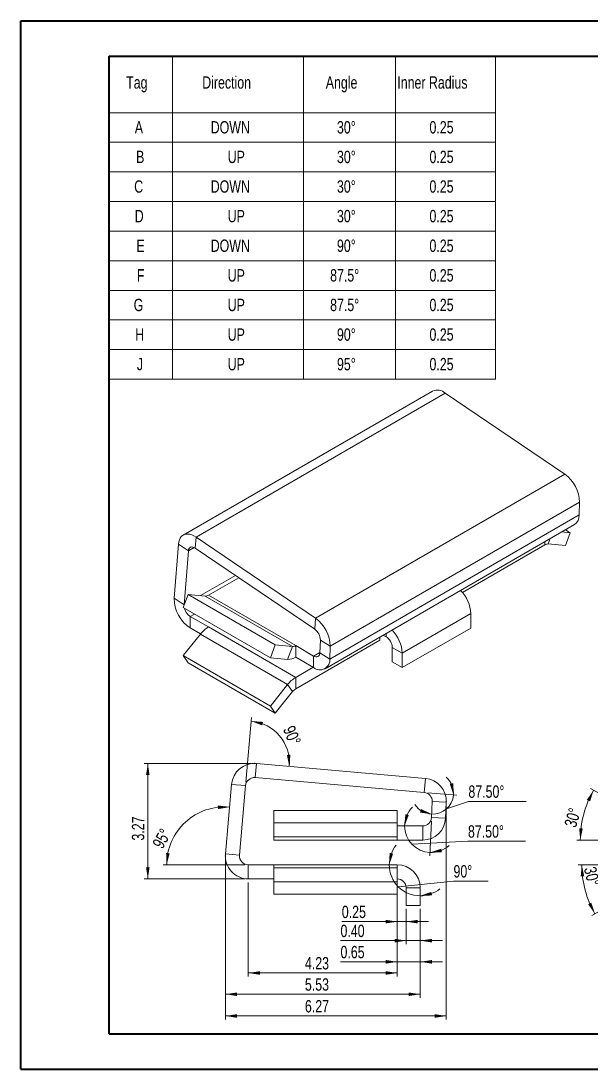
# Model space of a CAD drawing. Header units: millimetres. Extents: x 0 to 420, y 0 to 297.
# Drawn here: x 0.1 to 161.8, y 0.2 to 297.2 of the extents above; entities that cross this region are included whole.
import ezdxf

# ---------------------------------------------------------------- set-up
doc = ezdxf.new("R2010")
doc.units = ezdxf.units.MM
doc.header["$PDSIZE"] = -1
doc.styles.add('SLDTEXTSTYLE0', font='TXT', dxfattribs={"width": 0.75})
doc.dimstyles.new('SLDDIMSTYLE1', dxfattribs={"dimtxt": 3.5, "dimasz": 3.302, "dimexe": 0, "dimexo": 0.0625, "dimgap": 0.875, "dimtad": 1, "dimlfac": 0.1, "dimrnd": 1e-09, "dimzin": 12, "dimdsep": 46, "dimtxsty": 'SLDTEXTSTYLE0', "dimsah": 1, "dimcen": 0.09, "dimadec": 0, "dimazin": 3, "dimtfac": 1, "dimtofl": 0, "dimtmove": 0, "dimatfit": 3, "dimfxl": 1, "dimfrac": 2, "dimtolj": 1, "dimtzin": 12, "dimarcsym": 0})
doc.dimstyles.new('SLDDIMSTYLE2', dxfattribs={"dimtxt": 3.5, "dimasz": 3.302, "dimexe": 0, "dimexo": 0.0625, "dimgap": 0.875, "dimtad": 1, "dimlfac": 0.1, "dimrnd": 1e-09, "dimzin": 12, "dimdsep": 46, "dimtxsty": 'SLDTEXTSTYLE0', "dimsah": 1, "dimcen": 0.09, "dimadec": 0, "dimazin": 3, "dimtfac": 1, "dimtmove": 0, "dimatfit": 0, "dimfxl": 1, "dimfrac": 2, "dimtolj": 1, "dimtzin": 12, "dimarcsym": 0})
doc.dimstyles.new('SLDDIMSTYLE4', dxfattribs={"dimtxt": 3.5, "dimasz": 3.302, "dimexe": 0, "dimexo": 0.0625, "dimgap": 0.875, "dimtad": 1, "dimlfac": 0.1, "dimrnd": 1e-09, "dimzin": 4, "dimdsep": 46, "dimtxsty": 'SLDTEXTSTYLE0', "dimsah": 1, "dimcen": 0.09, "dimadec": 0, "dimazin": 1, "dimtfac": 1, "dimtmove": 0, "dimatfit": 0, "dimfxl": 1, "dimfrac": 2, "dimtolj": 1, "dimtzin": 12, "dimarcsym": 0})
doc.dimstyles.new('SLDDIMSTYLE5', dxfattribs={"dimtxt": 3.5, "dimasz": 3.302, "dimexe": 0, "dimexo": 0.0625, "dimgap": 0.875, "dimtad": 1, "dimdec": 4, "dimlfac": 0.1, "dimzin": 12, "dimdsep": 46, "dimtxsty": 'SLDTEXTSTYLE0', "dimsah": 1, "dimcen": 0.09, "dimazin": 3, "dimtfac": 1, "dimtofl": 0, "dimtmove": 0, "dimatfit": 3, "dimfxl": 1, "dimfrac": 2, "dimtolj": 1, "dimtzin": 12, "dimarcsym": 0})
doc.dimstyles.new('SLDDIMSTYLE6', dxfattribs={"dimtxt": 3.5, "dimasz": 3.302, "dimexe": 0, "dimexo": 0.0625, "dimgap": 0.875, "dimtad": 1, "dimdec": 4, "dimlfac": 0.1, "dimzin": 12, "dimdsep": 46, "dimtxsty": 'SLDTEXTSTYLE0', "dimsah": 1, "dimcen": 0.09, "dimazin": 3, "dimtfac": 1, "dimtofl": 0, "dimtmove": 0, "dimatfit": 3, "dimfxl": 1, "dimfrac": 2, "dimtolj": 1, "dimtzin": 12, "dimarcsym": 0})
doc.dimstyles.new('SLDDIMSTYLE7', dxfattribs={"dimtxt": 3.5, "dimasz": 3.302, "dimexe": 0, "dimexo": 0.0625, "dimgap": 0.875, "dimtad": 1, "dimdec": 4, "dimlfac": 0.1, "dimzin": 4, "dimdsep": 46, "dimtxsty": 'SLDTEXTSTYLE0', "dimsah": 1, "dimcen": 0.09, "dimazin": 1, "dimtfac": 1, "dimtofl": 0, "dimtmove": 0, "dimatfit": 3, "dimfxl": 1, "dimfrac": 2, "dimtolj": 1, "dimtzin": 12, "dimarcsym": 0})
doc.dimstyles.new('SLDDIMSTYLE8', dxfattribs={"dimtxt": 3.5, "dimasz": 3.302, "dimexe": 0, "dimexo": 0.0625, "dimgap": 0.875, "dimtad": 1, "dimdec": 4, "dimlfac": 0.1, "dimzin": 4, "dimdsep": 46, "dimtxsty": 'SLDTEXTSTYLE0', "dimsah": 1, "dimcen": 0.09, "dimazin": 1, "dimtfac": 1, "dimtofl": 0, "dimtmove": 0, "dimatfit": 3, "dimfxl": 1, "dimfrac": 2, "dimtolj": 1, "dimtzin": 12, "dimarcsym": 0})

# ---------------------------------------------------------------- blocks, each defined once
blk = doc.blocks.new('SW_TABLEANNOTATION_0')
at = {"color": 0, "linetype": 'Continuous', "lineweight": 0}
for p, q in [((0, 0), (0, -91.65)), ((109.58, 0), (0, 0)), ((18.03, 0), (18.03, -16.13)), ((55.1, 0), (55.1, -16.13)), ((81.22, 0), (81.22, -16.13)), ((109.58, -91.65), (109.58, 0)), ((0, -16.13), (109.58, -16.13)), ((18.03, -16.13), (18.03, -91.65)), ((55.1, -16.13), (55.1, -91.65)), ((81.22, -16.13), (81.22, -91.65)), ((0, -24.52), (109.58, -24.52)), ((0, -32.91), (109.58, -32.91)), ((0, -41.3), (109.58, -41.3)), ((0, -49.69), (109.58, -49.69)), ((0, -58.09), (109.58, -58.09)), ((0, -66.48), (109.58, -66.48)), ((0, -74.87), (109.58, -74.87)), ((0, -83.26), (109.58, -83.26)), ((0, -91.65), (109.58, -91.65))]:
    blk.add_line(p, q, dxfattribs=at)
at = {"color": 0, "linetype": 'Continuous', "lineweight": 0, "char_height": 3.5, "attachment_point": 1, "style": 'SLDTEXTSTYLE0'}
for s, insert in [('Tag', (4.85, -5.82)), ('Direction', (26.42, -5.82)), ('Angle', (61.46, -5.82)), ('Inner Radius', (81.76, -5.82)), ('A', (7.29, -18.52)), ('DOWN', (28.83, -18.52)), ('30°', (64.64, -18.52)), ('0.25', (90.88, -18.52)), ('B', (7.67, -26.91)), ('UP', (33.65, -26.91)), ('30°', (64.64, -26.91)), ('0.25', (90.88, -26.91)), ('C', (7.12, -35.3)), ('DOWN', (28.83, -35.3)), ('30°', (64.64, -35.3)), ('0.25', (90.88, -35.3)), ('D', (7.28, -43.69)), ('UP', (33.65, -43.69)), ('30°', (64.64, -43.69)), ('0.25', (90.88, -43.69)), ('E', (7.76, -52.08)), ('DOWN', (28.83, -52.08)), ('90°', (64.64, -52.08)), ('0.25', (90.88, -52.08)), ('F', (7.88, -60.47)), ('UP', (33.65, -60.47)), ('87.5°', (62.7, -60.47)), ('0.25', (90.88, -60.47)), ('G', (6.98, -68.86)), ('UP', (33.65, -68.86)), ('87.5°', (62.7, -68.86)), ('0.25', (90.88, -68.86)), ('90°', (64.64, -77.25)), ('0.25', (90.88, -77.25)), ('H', (7.42, -77.25)), ('UP', (33.65, -77.25)), ('J', (7.89, -85.64)), ('UP', (33.65, -85.64)), ('95°', (64.64, -85.64)), ('0.25', (90.88, -85.64))]:
    blk.add_mtext(s, dxfattribs=dict(at, insert=insert))
blk = doc.blocks.new('_D_15')
at = {"color": 7, "linetype": 'Continuous', "lineweight": 0}
for p, q in [((65.29, 86.8), (35.07, 86.8)), ((36.07, 86.8), (36.07, 54.1)), ((63.57, 54.1), (35.07, 54.1))]:
    blk.add_line(p, q, dxfattribs=at)
for points in [[(36.07, 86.8), (35.56, 83.5), (36.57, 83.5)], [(36.07, 54.1), (36.57, 57.4), (35.56, 57.4)]]:
    blk.add_solid(points, dxfattribs=at)
at = {"color": 7, "linetype": 'Continuous', "lineweight": 0, "insert": (31.55, 64.96, 1), "char_height": 3.5, "attachment_point": 1, "rotation": 90, "style": 'SLDTEXTSTYLE0'}
blk.add_mtext('3.27', dxfattribs=at)
blk = doc.blocks.new('_D_16')
at = {"color": 7, "linetype": 'Continuous', "lineweight": 0}
for p, q in [((58.07, 59.6), (58.07, 20.41)), ((113.34, 45.6), (113.34, 20.41)), ((58.07, 21.41), (113.34, 21.41))]:
    blk.add_line(p, q, dxfattribs=at)
for points in [[(58.07, 21.41), (61.37, 20.9), (61.37, 21.91)], [(113.34, 21.41), (110.04, 21.91), (110.04, 20.9)]]:
    blk.add_solid(points, dxfattribs=at)
at = {"color": 7, "linetype": 'Continuous', "lineweight": 0, "insert": (80.63, 25.92, 1), "char_height": 3.5, "attachment_point": 1, "style": 'SLDTEXTSTYLE0'}
blk.add_mtext('5.53', dxfattribs=at)
blk = doc.blocks.new('_D_17')
at = {"color": 7, "linetype": 'Continuous', "lineweight": 0}
for p, q in [((120.74, 75.1), (120.74, 14.25)), ((58.07, 59.6), (58.07, 14.25)), ((120.74, 15.25), (58.07, 15.25))]:
    blk.add_line(p, q, dxfattribs=at)
for points in [[(58.07, 15.25), (61.37, 14.74), (61.37, 15.76)], [(120.74, 15.25), (117.43, 15.76), (117.43, 14.74)]]:
    blk.add_solid(points, dxfattribs=at)
at = {"color": 7, "linetype": 'Continuous', "lineweight": 0, "insert": (80.63, 19.76, 1), "char_height": 3.5, "attachment_point": 1, "style": 'SLDTEXTSTYLE0'}
blk.add_mtext('6.27', dxfattribs=at)
blk = doc.blocks.new('_D_18')
at = {"color": 7, "linetype": 'Continuous', "lineweight": 0}
for p, q in [((109.34, 45.6), (109.34, 35.6)), ((113.34, 45.6), (113.34, 35.6)), ((109.34, 36.6), (90.72, 36.6)), ((109.34, 36.6), (113.34, 36.6)), ((113.34, 36.6), (119.69, 36.6))]:
    blk.add_line(p, q, dxfattribs=at)
for points in [[(109.34, 36.6), (106.04, 37.11), (106.04, 36.09)], [(113.34, 36.6), (116.64, 36.09), (116.64, 37.11)]]:
    blk.add_solid(points, dxfattribs=at)
at = {"color": 7, "linetype": 'Continuous', "lineweight": 0, "insert": (90.72, 41.11, -49), "char_height": 3.5, "attachment_point": 1, "style": 'SLDTEXTSTYLE0'}
blk.add_mtext('0.40', dxfattribs=at)
blk = doc.blocks.new('_D_19')
at = {"color": 7, "linetype": 'Continuous', "lineweight": 0}
for p, q in [((106.84, 52.24), (106.84, 29.6)), ((113.34, 45.6), (113.34, 29.6)), ((106.84, 30.6), (90.72, 30.6)), ((113.34, 30.6), (106.84, 30.6)), ((113.34, 30.6), (119.69, 30.6))]:
    blk.add_line(p, q, dxfattribs=at)
for points in [[(106.84, 30.6), (103.54, 31.11), (103.54, 30.09)], [(113.34, 30.6), (116.64, 30.09), (116.64, 31.11)]]:
    blk.add_solid(points, dxfattribs=at)
at = {"color": 7, "linetype": 'Continuous', "lineweight": 0, "insert": (90.72, 35.11, -49), "char_height": 3.5, "attachment_point": 1, "style": 'SLDTEXTSTYLE0'}
blk.add_mtext('0.65', dxfattribs=at)
blk = doc.blocks.new('_D_20')
at = {"color": 7, "linetype": 'Continuous', "lineweight": 0}
blk.add_line((63.57, 58.1), (40.42, 58.1), dxfattribs=at)
blk.add_arc((57.82, 58.1), 16.4, 85, 180, dxfattribs=at)
for points in [[(59.25, 74.44), (55.94, 74.91), (55.96, 73.89)], [(41.42, 58.1), (42.26, 61.34), (41.25, 61.44)]]:
    blk.add_solid(points, dxfattribs=at)
at = {"color": 7, "linetype": 'Continuous', "lineweight": 0, "insert": (37.18, 64.08, -49), "char_height": 3.5, "attachment_point": 1, "rotation": 60.5462, "style": 'SLDTEXTSTYLE0'}
blk.add_mtext('95°', dxfattribs=at)
blk = doc.blocks.new('_D_21')
at = {"color": 7, "linetype": 'Continuous', "lineweight": 0}
blk.add_line((63.89, 81.51), (65.49, 99.81), dxfattribs=at)
blk.add_arc((64.37, 86.99), 11.86, 355, 85, dxfattribs=at)
for points in [[(65.4, 98.81), (68.51, 97.59), (68.73, 98.58)], [(76.18, 85.96), (76.53, 89.28), (75.52, 89.23)]]:
    blk.add_solid(points, dxfattribs=at)
at = {"color": 7, "linetype": 'Continuous', "lineweight": 0, "insert": (77.56, 97.88, -49), "char_height": 3.5, "attachment_point": 1, "rotation": 292.7409, "style": 'SLDTEXTSTYLE0'}
blk.add_mtext('90°', dxfattribs=at)
blk = doc.blocks.new('_D_22')
at = {"color": 7, "linetype": 'Continuous', "lineweight": 0}
for p, q in [((107.13, 51.89), (122.77, 53.48)), ((122.77, 53.48), (132.65, 53.48))]:
    blk.add_line(p, q, dxfattribs=at)
for start, end in [(140.7671, 180), (180, 270), (270, 309.2329)]:
    blk.add_arc((113.34, 58.1), 8.79, start, end, dxfattribs=at)
for points in [[(104.55, 58.1), (105.64, 61.26), (104.64, 61.44)], [(113.34, 49.32), (116.68, 49.41), (116.5, 50.41)]]:
    blk.add_solid(points, dxfattribs=at)
at = {"color": 7, "linetype": 'Continuous', "lineweight": 0, "insert": (122.77, 57.99, -49), "char_height": 3.5, "attachment_point": 1, "style": 'SLDTEXTSTYLE0'}
blk.add_mtext('90°', dxfattribs=at)
blk = doc.blocks.new('_D_23')
at = {"color": 7, "linetype": 'Continuous', "lineweight": 0}
for p, q in [((116.49, 70.49), (116.06, 60.6)), ((111, 63.91), (126.88, 64.78)), ((126.88, 64.78), (143.22, 64.78))]:
    blk.add_line(p, q, dxfattribs=at)
for start, end in [(134.9801, 180), (180, 267.5), (267.5, 312.5199)]:
    blk.add_arc((116.43, 69.1), 7.52, start, end, dxfattribs=at)
for points in [[(108.92, 69.1), (110.09, 72.23), (109.1, 72.44)], [(116.11, 61.59), (119.45, 61.63), (119.28, 62.63)]]:
    blk.add_solid(points, dxfattribs=at)
at = {"color": 7, "linetype": 'Continuous', "lineweight": 0, "insert": (126.88, 69.29, -49), "char_height": 3.5, "attachment_point": 1, "style": 'SLDTEXTSTYLE0'}
blk.add_mtext('87.50°', dxfattribs=at)
blk = doc.blocks.new('_D_24')
at = {"color": 7, "linetype": 'Continuous', "lineweight": 0}
for p, q in [((115.45, 78.51), (123.76, 77.78)), ((120.76, 73.91), (127, 76.07)), ((127, 76.07), (143.35, 76.07))]:
    blk.add_line(p, q, dxfattribs=at)
for start, end in [(355, 49.6728), (267.5, 355), (212.8272, 267.5)]:
    blk.add_arc((116.84, 78.39), 5.95, start, end, dxfattribs=at)
for points in [[(122.76, 77.87), (122.72, 81.21), (121.72, 81.04)], [(116.58, 72.44), (113.57, 73.9), (113.27, 72.92)]]:
    blk.add_solid(points, dxfattribs=at)
at = {"color": 7, "linetype": 'Continuous', "lineweight": 0, "insert": (127, 80.58, -49), "char_height": 3.5, "attachment_point": 1, "style": 'SLDTEXTSTYLE0'}
blk.add_mtext('87.50°', dxfattribs=at)
blk = doc.blocks.new('_D_25')
at = {"color": 7, "linetype": 'Continuous', "lineweight": 0}
for p, q in [((64.57, 53.1), (64.57, 26.43)), ((106.84, 48.77), (106.84, 26.43)), ((106.84, 27.43), (64.57, 27.43))]:
    blk.add_line(p, q, dxfattribs=at)
for points in [[(64.57, 27.43), (67.87, 26.93), (67.87, 27.94)], [(106.84, 27.43), (103.54, 27.94), (103.54, 26.93)]]:
    blk.add_solid(points, dxfattribs=at)
at = {"color": 7, "linetype": 'Continuous', "lineweight": 0, "insert": (80.63, 31.95, -49), "char_height": 3.5, "attachment_point": 1, "style": 'SLDTEXTSTYLE0'}
blk.add_mtext('4.23', dxfattribs=at)
blk = doc.blocks.new('_D_26')
at = {"color": 7, "linetype": 'Continuous', "lineweight": 0}
for p, q in [((106.84, 48.77), (106.84, 40.98)), ((109.34, 45.6), (109.34, 40.98)), ((106.84, 41.98), (91.1, 41.98)), ((109.34, 41.98), (106.84, 41.98)), ((109.34, 41.98), (115.69, 41.98))]:
    blk.add_line(p, q, dxfattribs=at)
for points in [[(106.84, 41.98), (103.54, 42.49), (103.54, 41.48)], [(109.34, 41.98), (112.64, 41.48), (112.64, 42.49)]]:
    blk.add_solid(points, dxfattribs=at)
at = {"color": 7, "linetype": 'Continuous', "lineweight": 0, "insert": (91.1, 46.5, -49), "char_height": 3.5, "attachment_point": 1, "style": 'SLDTEXTSTYLE0'}
blk.add_mtext('0.25', dxfattribs=at)
blk = doc.blocks.new('_D_34')
at = {"color": 7, "linetype": 'Continuous', "lineweight": 0}
for p, q in [((177.69, 70.47), (161.66, 79.73)), ((187.73, 65.1), (157.74, 65.1))]:
    blk.add_line(p, q, dxfattribs=at)
blk.add_arc((186.99, 65.1), 28.25, 150, 180, dxfattribs=at)
for points in [[(162.52, 79.23), (160.59, 76.5), (161.5, 76.05)], [(158.74, 65.1), (159.44, 68.37), (158.42, 68.43)]]:
    blk.add_solid(points, dxfattribs=at)
at = {"color": 7, "linetype": 'Continuous', "lineweight": 0, "insert": (154.13, 69.39, -202.28), "char_height": 3.5, "attachment_point": 1, "rotation": 73.9893, "style": 'SLDTEXTSTYLE0'}
blk.add_mtext('30°', dxfattribs=at)
blk = doc.blocks.new('_D_35')
at = {"color": 7, "linetype": 'Continuous', "lineweight": 0}
for p, q in [((187.73, 58.1), (158.16, 58.1)), ((177.69, 52.74), (162.02, 43.69))]:
    blk.add_line(p, q, dxfattribs=at)
blk.add_arc((186.99, 58.1), 27.83, 180, 210, dxfattribs=at)
for points in [[(159.16, 58.1), (158.85, 54.78), (159.86, 54.84)], [(162.89, 44.19), (161.86, 47.37), (160.96, 46.91)]]:
    blk.add_solid(points, dxfattribs=at)
at = {"color": 7, "linetype": 'Continuous', "lineweight": 0, "insert": (163.16, 57.83, -202.28), "char_height": 3.5, "attachment_point": 1, "rotation": 282.6336, "style": 'SLDTEXTSTYLE0'}
blk.add_mtext('30°', dxfattribs=at)

msp = doc.modelspace()

# ---------------------------------------------------------------- linework, layer by layer
at = {"color": 7, "linetype": 'Continuous', "lineweight": 40}
for p, q in [((0.07884, 0.21478), (0.07884, 297.21478)), ((0.07884, 297.21478), (420.07884, 297.21478)), ((25.07884, 10.21478), (25.07884, 287.21478)), ((25.07884, 287.21478), (410.07884, 287.21478)), ((25.07884, 10.21478), (410.07884, 10.21478)), ((0.07884, 0.21478), (420.07884, 0.21478))]:
    msp.add_line(p, q, dxfattribs=at)
at = {"color": 7, "linetype": 'Continuous', "lineweight": 15}
for p, q in [((116.79915, 192.3334), (46.08847, 151.513)), ((49.73879, 150.93974), (120.44947, 191.76015)), ((154.35276, 168.76299), (120.44947, 191.76015)), ((83.64208, 127.94259), (154.35276, 168.76299)), ((87.83332, 120.00421), (158.544, 160.82461)), ((158.40502, 157.22901), (158.544, 160.82461)), ((86.35225, 113.6616), (157.06293, 154.482)), ((87.69434, 116.4086), (158.40502, 157.22901)), ((155.9122, 152.20575), (153.49441, 152.42194)), ((154.49798, 148.56076), (155.9122, 152.20575)), ((155.9122, 152.20575), (154.51606, 153.01173)), ((44.7595, 148.98949), (43.541, 133.60993)), ((47.57717, 147.07822), (44.7595, 148.98949)), ((49.73879, 150.93974), (49.49228, 147.82832)), ((83.64208, 127.94259), (49.73879, 150.93974)), ((148.72101, 148.76151), (125.33224, 135.25946)), ((148.72101, 149.66631), (148.72101, 148.76151)), ((149.60489, 148.99828), (150.19401, 150.51666)), ((154.49798, 148.56076), (149.60489, 148.99828)), ((47.57717, 147.07822), (46.36627, 131.79469)), ((47.57717, 147.07822), (49.18442, 148.00607)), ((83.39557, 124.83116), (49.49228, 147.82832)), ((50.97711, 134.36483), (60.89768, 140.09185)), ((53.26159, 134.47636), (61.85918, 139.43964)), ((47.48462, 134.67711), (46.07041, 131.03212)), ((47.48462, 134.67711), (72.23336, 120.38997)), ((47.48462, 134.67711), (52.37771, 134.2396)), ((52.37771, 134.2396), (77.12645, 119.95246)), ((53.26159, 134.47636), (78.01033, 120.18922)), ((124.85616, 135.8015), (124.85616, 135.88943)), ((43.541, 133.60993), (46.33519, 131.71458)), ((46.07041, 131.03212), (70.81915, 116.74498)), ((48.11971, 128.46276), (49.32043, 129.15593)), ((48.11971, 128.46276), (53.26159, 125.49441)), ((48.11971, 128.46276), (48.11971, 125.1966)), ((83.39557, 124.83116), (83.64208, 127.94259)), ((127.68458, 129.26944), (108.23915, 118.04383)), ((127.68458, 129.26944), (127.68458, 125.18673)), ((48.11971, 125.1966), (51.01774, 123.5236)), ((53.26159, 125.49441), (78.01033, 111.20727)), ((127.68458, 125.18673), (108.23915, 113.96112)), ((50.9635, 123.45668), (46.07041, 117.36972)), ((75.71223, 109.16954), (50.9635, 123.45668)), ((84.8686, 118.18233), (85.00758, 121.77794)), ((87.83332, 120.00421), (85.00758, 121.77794)), ((101.87519, 121.718), (101.87519, 122.6228)), ((102.85929, 123.19091), (103.64295, 122.73851)), ((103.64295, 123.64331), (103.64295, 122.73851)), ((70.81915, 116.74498), (72.23336, 120.38997)), ((77.12645, 119.95246), (72.23336, 120.38997)), ((75.71223, 116.30747), (77.12645, 119.95246)), ((78.01033, 107.94111), (101.87519, 121.718)), ((78.01033, 120.18922), (78.01033, 116.92306)), ((78.01033, 120.18922), (83.10252, 117.24956)), ((87.69434, 116.4086), (87.83332, 120.00421)), ((105.41072, 119.67664), (108.23915, 118.04383)), ((105.41072, 119.67664), (105.41072, 115.59394)), ((70.81915, 103.08258), (46.07041, 117.36972)), ((46.07041, 117.36972), (47.48462, 115.35755)), ((75.71223, 116.30747), (70.81915, 116.74498)), ((78.01033, 116.92306), (83.10252, 113.9834)), ((83.10252, 117.24956), (84.87203, 118.27108)), ((83.10252, 113.9834), (83.10252, 117.24956)), ((84.8686, 118.18233), (87.69434, 116.4086)), ((108.23915, 118.04383), (108.23915, 113.96112)), ((72.23336, 101.07041), (47.48462, 115.35755)), ((78.01033, 111.20727), (82.96088, 114.06516)), ((105.41072, 115.59394), (108.23915, 113.96112)), ((78.01033, 111.20727), (78.01033, 107.94111)), ((70.81915, 103.08258), (75.71223, 109.16954)), ((72.23336, 101.07041), (77.12645, 107.15736)), ((77.12645, 107.15736), (75.71223, 109.16954)), ((72.23336, 101.07041), (70.81915, 103.08258)), ((66.85629, 86.77466), (66.50766, 82.78988)), ((114.80278, 82.57989), (66.85629, 86.77466)), ((59.81451, 80.86591), (58.09129, 61.16942)), ((63.79929, 80.51729), (59.81451, 80.86591)), ((63.79929, 80.51729), (62.07607, 60.82079)), ((114.45416, 78.59511), (66.50766, 82.78988)), ((114.45416, 78.59511), (114.80278, 82.57989)), ((116.53734, 71.49386), (116.73389, 75.99557)), ((120.73008, 75.8211), (116.73389, 75.99557)), ((120.53354, 71.31938), (120.73008, 75.8211)), ((71.83828, 73.43303), (71.83828, 69.96893)), ((71.83828, 73.43303), (106.83828, 73.43303)), ((106.83828, 69.96893), (106.83828, 73.43303)), ((116.53734, 71.49386), (120.53354, 71.31938)), ((71.83828, 69.96893), (106.83828, 69.96893)), ((71.83828, 69.96893), (71.83828, 65.97374)), ((106.83828, 65.97374), (106.83828, 69.96893)), ((106.83828, 69.1029), (114.03972, 69.1029)), ((114.03972, 65.1029), (114.03972, 69.1029)), ((71.83828, 65.97374), (106.83828, 65.97374)), ((71.83828, 65.97374), (71.83828, 65.1029)), ((106.83828, 65.97374), (106.83828, 65.1029)), ((71.83828, 65.1029), (106.83828, 65.1029)), ((106.83828, 65.1029), (114.03972, 65.1029)), ((58.09129, 61.16942), (62.07607, 60.82079)), ((64.56655, 58.1029), (64.56655, 54.1029)), ((64.56655, 58.1029), (71.83828, 58.1029)), ((71.83828, 57.23207), (71.83828, 58.1029)), ((71.83828, 58.1029), (106.83828, 58.1029)), ((106.83828, 57.23207), (71.83828, 57.23207)), ((71.83828, 57.23207), (71.83828, 53.23688)), ((106.83828, 57.23207), (106.83828, 58.1029)), ((106.83828, 53.23688), (106.83828, 57.23207)), ((64.56655, 54.1029), (71.83828, 54.1029)), ((71.83828, 53.23688), (71.83828, 49.77278)), ((106.83828, 53.23688), (71.83828, 53.23688)), ((106.83828, 49.77278), (106.83828, 53.23688)), ((109.33828, 51.6029), (113.33828, 51.6029)), ((109.33828, 51.6029), (109.33828, 46.6029)), ((113.33828, 51.6029), (113.33828, 46.6029)), ((106.83828, 49.77278), (71.83828, 49.77278)), ((109.33828, 46.6029), (113.33828, 46.6029))]:
    msp.add_line(p, q, dxfattribs=at)
at = {"color": 7, "linetype": 'Continuous', "lineweight": 15, "flags": 128}
for points in [[(49.73879, 150.93974), (49.13772, 151.30188), (48.54009, 151.57131), (47.9561, 151.74342), (47.39577, 151.81527), (46.86867, 151.78562), (46.38383, 151.655), (45.94954, 151.42562), (45.57322, 151.10142), (45.26133, 150.68795), (45.0192, 150.19227), (44.85096, 149.62287), (44.7595, 148.98949)], [(49.49228, 147.82832), (49.14575, 148.024), (48.80663, 148.13742), (48.48793, 148.16424), (48.20191, 148.10342), (47.95955, 147.95729), (47.77018, 147.73147), (47.64106, 147.43465), (47.57717, 147.07822)]]:
    msp.add_lwpolyline(points, dxfattribs=at)
at = {"color": 7, "linetype": 'Continuous', "lineweight": 15}
for centre, radius, start, end in [((118.18511, 189.25007), 3.38051, 47.9462307, 114.2039291), ((148.53323, 160.61483), 10.01296, 1.2004887, 54.4650397), ((155.24986, 157.06915), 3.1592, 305.0227301, 2.9004867), ((149.54179, 147.46564), 1.53394, 87.6422379, 122.3492816), ((52.44082, 135.77224), 1.53394, 267.642238, 302.3492816), ((117.55679, 128.76364), 10.14041, 2.8590675, 44.3977669), ((53.35208, 133.49674), 9.81173, 179.339032, 237.7728455), ((50.21837, 131.7283), 3.88177, 193.5984518, 237.2723322), ((77.82255, 119.79443), 10.01296, 1.2004887, 54.4650397), ((57.63261, 118.25018), 8.46078, 121.1058994, 142.0212651), ((81.15729, 121.69725), 3.85114, 1.2004887, 54.4650397), ((101.57268, 119.50199), 3.84201, 2.6054785, 57.3945217), ((98.11136, 117.53803), 10.14041, 2.8590675, 44.3977669), ((77.18955, 121.4851), 1.53394, 267.6422379, 302.3492816), ((75.87631, 120.29233), 3.98824, 267.6422379, 302.3492816), ((83.79332, 118.07993), 1.08015, 230.2419617, 5.4402551), ((84.89861, 116.14235), 2.80838, 230.2419617, 5.4402551), ((82.38135, 103.96304), 8.46078, 121.1058994, 142.0212651), ((79.69149, 105.15486), 3.25415, 121.1058994, 142.0212651), ((66.28977, 80.2994), 6.5, 85, 175), ((66.28977, 80.2994), 2.5, 85, 175), ((114.23627, 76.10462), 6.5, 357.5, 85), ((114.23627, 76.10462), 2.5, 357.5, 85), ((114.03972, 71.6029), 2.5, 270, 357.5), ((114.03972, 71.6029), 6.5, 270, 357.5), ((64.56655, 60.6029), 6.5, 175, 270), ((64.56655, 60.6029), 2.5, 175, 270), ((106.83828, 51.6029), 6.5, 0, 90), ((106.83828, 51.6029), 2.5, 0, 90)]:
    msp.add_arc(centre, radius, start, end, dxfattribs=at)
at = {"color": 7, "linetype": 'Continuous', "lineweight": 0}
for p in [(66.28977, 86.7994), (120.73627, 76.10462), (58.06655, 60.6029)]:
    msp.add_point(p, dxfattribs=at)

# ---------------------------------------------------------------- block references
msp.add_blockref('SW_TABLEANNOTATION_0', (25.07884, 287.35184), dxfattribs=at)

# ---------------------------------------------------------------- dimensions: what is measured, and where the dimension line sits
for base, line1, line2, dimstyle, picture, middle in [((73.45399, 94.61845), ((63.79929, 80.51729), (62.07607, 60.82079)), ((66.85629, 86.77466), (114.80278, 82.57989)), 'SLDDIMSTYLE5', '_D_21', (75.30732, 91.57867)), ((46.74337, 70.1942), ((64.56655, 58.1029), (106.83828, 58.1029)), ((58.09129, 61.16942), (59.81451, 80.86591)), 'SLDDIMSTYLE5', '_D_20', (43.54272, 66.16709)), ((120.76048, 73.91411), ((114.45416, 78.59511), (66.50766, 82.78988)), ((116.73389, 75.99557), (116.53734, 71.49386)), 'SLDDIMSTYLE8', '_D_24', (120.76048, 73.91411)), ((159.70126, 72.41408), ((188.7286, 65.1029), (288.7286, 65.1029)), ((185.4786, 65.97374), (178.55873, 69.96893)), 'SLDDIMSTYLE6', '_D_34', (159.83447, 72.89424)), ((111.00426, 63.90606), ((116.53734, 71.49386), (116.73389, 75.99557)), ((114.03972, 69.1029), (71.83828, 69.1029)), 'SLDDIMSTYLE7', '_D_23', (111.00426, 63.90606)), ((107.12518, 51.8898), ((113.33828, 46.6029), (113.33828, 51.6029)), ((106.83828, 58.1029), (64.56655, 58.1029)), 'SLDDIMSTYLE6', '_D_22', (107.12518, 51.8898)), ((160.10891, 50.90096), ((188.7286, 58.1029), (222.4786, 58.1029)), ((178.55873, 53.23688), (185.4786, 57.23207)), 'SLDDIMSTYLE6', '_D_35', (159.83447, 52.01688))]:
    dim = msp.add_angular_dim_2l(base=base, line1=line1, line2=line2, dimstyle=dimstyle, dxfattribs=at)
    dim.commit()
    dim.dimension.update_dxf_attribs({"geometry": picture, "text_midpoint": middle, "dimtype": 162})
dim = msp.add_linear_dim(base=(36.06655, 54.1029), p1=(66.28977, 86.7994), p2=(64.56655, 54.1029), angle=90, dimstyle='SLDDIMSTYLE1', dxfattribs=at)
dim.commit()
dim.dimension.update_dxf_attribs({"geometry": '_D_15', "text_midpoint": (36.06655, 70.90389), "dimtype": 160})
for base, p1, p2, dimstyle, picture, middle in [((58.06655, 15.25118), (120.73627, 76.10462), (58.06655, 60.6029), 'SLDDIMSTYLE1', '_D_17', (86.57843, 15.25118)), ((113.33828, 21.40503), (58.06655, 60.6029), (113.33828, 46.6029), 'SLDDIMSTYLE1', '_D_16', (86.57843, 21.40503)), ((64.56655, 27.43343), (106.83828, 49.77278), (64.56655, 54.1029), 'SLDDIMSTYLE1', '_D_25', (86.57843, 27.43343)), ((106.83828, 30.6029), (113.33828, 46.6029), (106.83828, 53.23688), 'SLDDIMSTYLE2', '_D_19', (96.6713, 30.6029)), ((106.83828, 41.98432), (109.33828, 46.6029), (106.83828, 49.77278), 'SLDDIMSTYLE2', '_D_26', (97.04649, 41.98432)), ((113.33828, 36.6029), (109.33828, 46.6029), (113.33828, 46.6029), 'SLDDIMSTYLE4', '_D_18', (96.6713, 36.6029))]:
    dim = msp.add_linear_dim(base=base, p1=p1, p2=p2, dimstyle=dimstyle, dxfattribs=at)
    dim.commit()
    dim.dimension.update_dxf_attribs({"geometry": picture, "text_midpoint": middle, "dimtype": 160})

doc.saveas('drawing.dxf')
